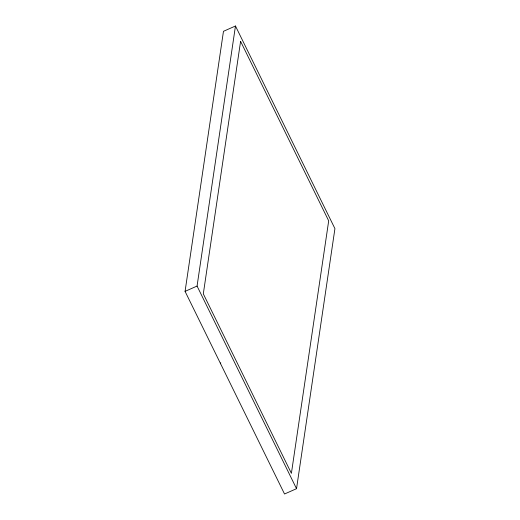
<?xml version="1.0" encoding="UTF-8"?>
<svg xmlns="http://www.w3.org/2000/svg" width="520" height="520" viewBox="0 0 520 520"><rect width="100%" height="100%" fill="white"/><g stroke="black" fill="none" stroke-linecap="round" stroke-linejoin="round"><path stroke-width="0.78" d="M185.068 291.369L223.47 31.311L235.469 26L334.932 228.631L296.53 488.69L284.531 494L185.068 291.369L197.067 286.058L235.469 26M220.591 363.734L220.733 362.791M197.067 286.058L296.53 488.69M240.591 41.353L203.307 293.858L291.401 473.337L328.692 220.831L240.591 41.353"/></g></svg>
